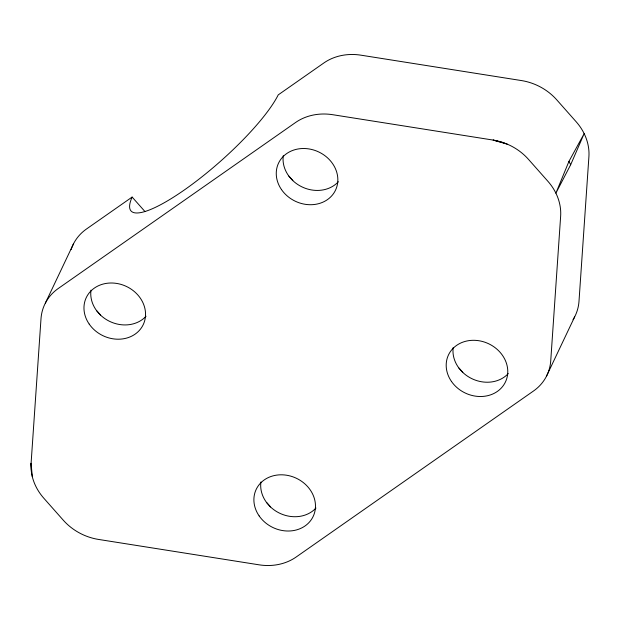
<?xml version="1.0" encoding="UTF-8"?>
<svg xmlns="http://www.w3.org/2000/svg" width="620" height="620" viewBox="0 0 620 620"><rect width="100%" height="100%" fill="white"/><g stroke="black" fill="none" stroke-linecap="round" stroke-linejoin="round"><path stroke-width="0.93" d="M568.966 161.355L555.892 193.153L570.663 164.75L584.156 133.625L568.966 161.355L570.663 164.75M45.337 303.149L73.594 243.629M574.663 316.851L546.406 376.371M573.058 319.672A52.553 45.469 25.4 0 0 579.003 301.235L588.907 156.736A52.553 45.469 25.4 0 0 576.135 121.729L556.714 99.805A52.553 45.469 25.4 0 0 521.412 80.561L361.003 55.188A52.553 45.469 25.4 0 0 323.857 62.969L278.225 94.883A99.851 22.111 -41.5 0 1 184.264 190.022A99.851 22.111 -41.5 0 1 132.13 197.067L86.506 228.989A52.553 45.469 25.4 0 0 71.106 249.62M503.967 142.856L493.156 140.081L332.738 114.708A52.553 45.469 25.4 0 0 295.593 122.489L58.241 288.509A52.553 45.469 25.4 0 0 40.998 318.765L31.093 463.264L31.597 473.262L32.279 476.594A52.553 45.469 25.4 0 0 43.865 498.271L63.286 520.196A52.553 45.469 25.4 0 0 98.588 539.439L258.997 564.812A52.553 45.469 25.4 0 0 296.143 557.031L533.495 391.011A52.553 45.469 25.4 0 0 550.738 360.755L560.643 216.256A52.553 45.469 25.4 0 0 547.871 181.257L528.449 159.325A52.553 45.469 25.4 0 0 507.454 144.235L503.967 142.856A52.553 45.469 25.4 0 0 493.156 140.081L507.454 144.235M338.334 181.753A31.535 27.28 25.4 0 1 292.865 180.645L288.874 176.134A31.535 27.28 25.4 0 1 283.286 155.659M508.268 373.55A31.535 27.28 25.4 0 1 462.799 372.442L458.8 367.931A31.535 27.28 25.4 0 1 453.22 347.464M146.041 316.254A31.535 27.28 25.4 0 1 100.572 315.146L96.573 310.635A31.535 27.28 25.4 0 1 90.993 290.16M315.967 508.051A31.535 27.28 25.4 0 1 270.506 506.943L266.507 502.433A31.535 27.28 25.4 0 1 260.927 481.965M288.874 176.134L292.865 180.645M458.8 367.931L462.799 372.442M132.13 197.067L144.956 211.544M96.573 310.635L100.572 315.146M266.507 502.433L270.506 506.943M32.279 476.594L31.093 463.264A52.553 45.469 25.4 0 0 31.597 473.262M281.511 189.612A31.535 27.28 25.4 0 0 334.722 191.696A31.535 27.28 25.4 0 0 304.924 148.529A31.535 27.28 25.4 0 0 281.511 189.612M259.144 515.91A31.535 27.28 25.4 0 0 312.356 518.002A31.535 27.28 25.4 0 0 282.557 474.827A31.535 27.28 25.4 0 0 259.144 515.91M451.445 381.409A31.535 27.28 25.4 0 0 504.649 383.501A31.535 27.28 25.4 0 0 474.85 340.326A31.535 27.28 25.4 0 0 451.445 381.409M89.218 324.105A31.535 27.28 25.4 0 0 142.422 326.197A31.535 27.28 25.4 0 0 112.623 283.022A31.535 27.28 25.4 0 0 89.218 324.105"/></g></svg>
